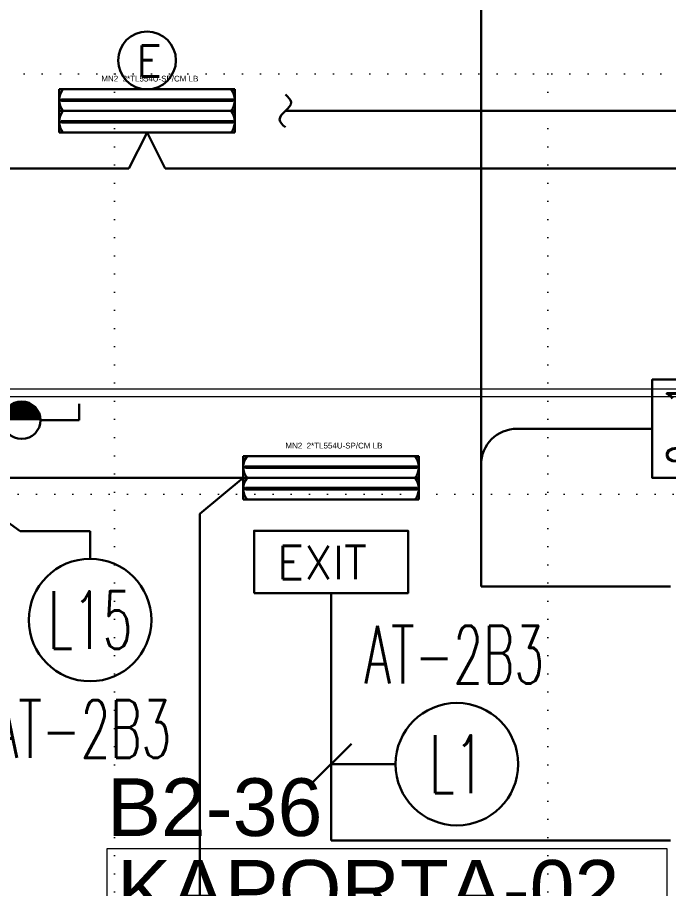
# Model space of a CAD drawing. Header units: metres. Extents: x -13316 to 152404, y -3899 to 30226.
# Drawn here: x 5853 to 6304, y 4035 to 4639 of the extents above; entities that cross this region are included whole.
import ezdxf
from ezdxf.enums import TextEntityAlignment as Align

# ---------------------------------------------------------------- set-up
doc = ezdxf.new("R2010")
doc.units = ezdxf.units.M
doc.header["$LTSCALE"] = 100
doc.header["$MEASUREMENT"] = 0
doc.linetypes.add('DOT2', pattern=[0.125, 0, -0.125])
doc.layers.get('0').update_dxf_attribs({"color": 9, "lineweight": 9})
for name, color, linetype, lineweight in [('06D', 9, 'Continuous', 9), ('10', 9, 'Continuous', 9), ('20', 9, 'DOT2', 9), ('21_mahal200', 9, 'Continuous', 9), ('E-1x8 W ÇIKIŞ ARMATÜRÜ (TİP 1)', 7, 'Continuous', 30), ('E-2x54 W SIVAÜSTÜ FLUORESAN YÜKSEK TAVAN ARMATÜRÜ', 7, 'Continuous', 30), ('E-ACİL AYDINLATMA KİTİ', 7, 'Continuous', 30), ('E-ANAHTAR (ETANŞ)', 7, 'Continuous', 30), ('E-KABLO', 7, 'Continuous', 30), ('E-LINYE', 7, 'Continuous', 30), ('E-PAKO ŞALTER', 7, 'Continuous', 30)]:
    doc.layers.add(name, color=color, linetype=linetype, lineweight=lineweight)
doc.styles.add('Arial', font='arial.ttf', dxfattribs={"height": 2.5})
doc.styles.add('E-YAZI', font='txttw.shx')
doc.styles.add('MuuM_TEXT-STANDART', font='ARIALN.TTF')

# ---------------------------------------------------------------- blocks, each defined once
blk = doc.blocks.new('2x54 W SIVAÜSTÜ FLUORESAN YÜKSEK TAVAN ARMATÜRÜ')
at = {"layer": 'E-2x54 W SIVAÜSTÜ FLUORESAN YÜKSEK TAVAN ARMATÜRÜ', "color": 4}
for p, q in [((-60.8, 15), (-60.8, -15)), ((-60.8, 15), (60.8, 15)), ((60.8, 15), (60.8, 0)), ((-60, 0), (-15, 0)), ((15, 0), (60, 0)), ((60.8, 0), (60.8, -15)), ((-60.8, -15), (60.8, -15))]:
    blk.add_line(p, q, dxfattribs=at)
at = {"layer": 'E-2x54 W SIVAÜSTÜ FLUORESAN YÜKSEK TAVAN ARMATÜRÜ', "color": 7}
for p, q in [((-59.27, 8.01), (59.32, 8.01)), ((-59.16, 7.01), (59.44, 7)), ((-60.8, 0), (60.8, 0)), ((-59.27, -6.99), (59.32, -6.99)), ((-59.16, -7.99), (59.44, -8))]:
    blk.add_line(p, q, dxfattribs=at)
for centre in [(-59.23, 7.63), (-59.23, 7.33), (59.36, 7.63), (59.36, 7.33), (-59.23, -7.37), (-59.23, -7.67), (59.36, -7.37), (59.36, -7.67)]:
    blk.add_circle(centre, 0.11, dxfattribs=at)
for centre, radius, start, end in [((-48.66, 7.5), 12.14, 141.85995, 218.14005), ((48.66, 7.5), 12.14, 321.85995, 38.14005), ((-59.12, 7.51), 0.515, 106.86737, 266.76121), ((-59.32, 7.49), 0.519, 289.2244, 84.40418), ((59.47, 7.51), 0.515, 106.86737, 266.76121), ((59.27, 7.49), 0.519, 289.2244, 84.40418), ((-48.66, -7.5), 12.14, 141.85995, 218.14005), ((48.66, -7.5), 12.14, 321.85995, 38.14005), ((-59.12, -7.49), 0.515, 106.86737, 266.76121), ((-59.32, -7.51), 0.519, 289.2244, 84.40418), ((59.47, -7.49), 0.515, 106.86737, 266.76121), ((59.27, -7.51), 0.519, 289.2244, 84.40418)]:
    blk.add_arc(centre, radius, start, end, dxfattribs=at)
at = {"layer": 'E-2x54 W SIVAÜSTÜ FLUORESAN YÜKSEK TAVAN ARMATÜRÜ', "color": 7, "style": 'Arial'}
blk.add_text('MN2  2*TL554U-SP/CM LB', height=3.9508, dxfattribs=at).set_placement((-31.61, 20.4))
blk = doc.blocks.new('100_ACİL AYDINLATMA KİTİ')
at = {"layer": 'E-ACİL AYDINLATMA KİTİ', "color": 3}
blk.add_circle((0, 0), 1.251, dxfattribs=at)
at = {"layer": 'E-ACİL AYDINLATMA KİTİ', "color": 3, "style": 'E-YAZI'}
blk.add_text('E', height=1.34, dxfattribs=at).set_placement((-0.448, -0.694))
blk = doc.blocks.new('100_1x8 W ÇIKIŞ ARMATÜRÜ (TİP 1)')
at = {"layer": 'E-1x8 W ÇIKIŞ ARMATÜRÜ (TİP 1)', "color": 4}
blk.add_lwpolyline([(-3.335, 0), (3.335, 0), (3.335, 2.703), (-3.335, 2.703)], close=True, dxfattribs=at)
at = {"layer": 'E-1x8 W ÇIKIŞ ARMATÜRÜ (TİP 1)', "color": 3, "style": 'E-YAZI'}
blk.add_text('EXIT', height=1.44, dxfattribs=at).set_placement((-2.338, 0.605))
blk = doc.blocks.new('PAKO ŞALTER')
at = {"layer": 'E-PAKO ŞALTER', "color": 254}
for p, q in [((-16.37, 48.2), (-12.13, 52.44)), ((-14.96, 46.78), (-10.72, 51.02)), ((-6.48, 51.02), (15.12, 29.43)), ((-5.06, 52.44), (16.53, 30.85)), ((-14.96, 42.54), (6.63, 20.95)), ((-16.37, 41.12), (5.22, 19.53)), ((10.87, 20.95), (15.12, 25.19)), ((12.29, 19.53), (16.53, 23.78))]:
    blk.add_line(p, q, dxfattribs=at)
at = {"layer": 'E-PAKO ŞALTER', "color": 3}
blk.add_lwpolyline([(-34.07, 0), (-34.07, 87.61), (34.07, 87.61), (34.07, 0)], close=True, dxfattribs=at)
at = {"layer": 'E-PAKO ŞALTER', "color": 254}
for centre, radius, start, end in [((-8.6, 48.9), 5, 45, 135), ((-8.6, 48.9), 3, 45, 135), ((-12.84, 44.66), 5, 135, 225), ((-12.84, 44.66), 3, 135, 225), ((12.99, 27.31), 5, 315, 45), ((12.99, 27.31), 3, 315, 45), ((8.75, 23.07), 5, 225, 315), ((8.75, 23.07), 3, 225, 315)]:
    blk.add_arc(centre, radius, start, end, dxfattribs=at)
at = {"layer": 'E-PAKO ŞALTER', "color": 254, "style": 'E-YAZI', "width": 0.8}
for s, p in [('0', (-24.87, 57.31)), ('1', (16.87, 57.31))]:
    blk.add_text(s, height=20, dxfattribs=at).set_placement(p)
blk = doc.blocks.new('100_ANAHTAR (ETANŞ)')
at = {"layer": 'E-ANAHTAR (ETANŞ)', "color": 4}
for p, q in [((0, 5.345), (-0.714, 5.345)), ((0, 3.673), (0, 5.345)), ((0, 2.053), (0, 0))]:
    blk.add_line(p, q, dxfattribs=at)
at = {"layer": 'E-ANAHTAR (ETANŞ)', "color": 4, "const_width": 0.81}
blk.add_lwpolyline([(0, 3.268, 0.414214), (-0.405, 2.863, 0.414214), (0, 2.458, 0.414214)], format="xyb", dxfattribs=at)
at = {"layer": 'E-ANAHTAR (ETANŞ)', "color": 4}
blk.add_circle((0, 2.863), 0.81, dxfattribs=at)
blk = doc.blocks.new('K-SE-01')
at = {"layer": '10'}
for points in [[(-682.66, 15.02), (-154.34, 15.02)], [(-682.66, 9.6), (-154.34, 9.6)]]:
    blk.add_lwpolyline(points, dxfattribs=at)
at = {"layer": '20'}
blk.add_lwpolyline([(-108.67, 2.69), (-108.67, 82.69), (-708.67, 82.69), (-708.67, 2.69)], dxfattribs=at)
blk = doc.blocks.new('0_roomno2')
blk.add_lwpolyline([(19.375, -10.5), (0, -10.5), (0, 0), (19.375, 0)], close=True)
for points in [[(0, -3), (19.375, -3)], [(8.125, -3), (8.125, -10.5)], [(11.875, -3), (11.875, -10.5)], [(15.625, -3), (15.625, -10.5)], [(0, -6.75), (8.125, -6.75)]]:
    blk.add_lwpolyline(points)
at = {"style": 'MuuM_TEXT-STANDART', "width": 0.6}
blk.add_text('H:', height=1.5, dxfattribs=at).set_placement((0.35, -8.608), align=Align.MIDDLE_LEFT)
at = {"style": 'Arial'}
blk.add_attdef('ODANO', (0, 1.17), '', height=2, dxfattribs=at)
blk.add_attdef('MEKANADI', text='', height=2, dxfattribs=at).set_placement((0.35, -3), align=Align.BOTTOM_LEFT)
at = {"style": 'MuuM_TEXT-STANDART', "width": 0.6}
for tag, p in [('YER01', (10, -4.5)), ('TAVAN01', (13.75, -4.5)), ('DUVAR01', (17.5, -4.5)), ('YER02', (10, -6.75)), ('TAVAN02', (13.75, -6.75)), ('DUVAR02', (17.5, -6.75)), ('YER03', (10, -9)), ('TAVAN03', (13.75, -9)), ('DUVAR03', (17.5, -9))]:
    blk.add_attdef(tag, text='', height=1.5, dxfattribs=at).set_placement(p, align=Align.MIDDLE_CENTER)
for tag, p in [('M2', (0.35, -4.875)), ('TEMIZTAVANYUKSEKLIGI', (1.8, -8.608))]:
    blk.add_attdef(tag, text='', height=1.5, dxfattribs=at).set_placement(p, align=Align.MIDDLE_LEFT)
blk = doc.blocks.new('2.bod.Mimari')
at = {"layer": '06D', "linetype": 'DOT2'}
blk.add_lwpolyline([(525, -5909.88), (525, -4650, -0.414214), (825, -4350), (8520, -4350)], format="xyb", dxfattribs=at)
for points in [[(5600, -4350), (5600, -7755), (5600, -8105)], [(5900, -4350), (5900, -7755), (5900, -8105)]]:
    blk.add_lwpolyline(points, dxfattribs=at)
at = {"layer": '10', "xscale": -1, "rotation": 180}
blk.add_blockref('K-SE-01', (6158.67, -4558.64), dxfattribs=at)
at = {"layer": '21_mahal200'}
ref = blk.add_blockref('0_roomno2', (5594.9, -4886.87), dxfattribs=dict(at, xscale=20, yscale=20, zscale=20))
ref.add_attrib('ODANO', 'B2-36', (5594.9, -4878.23), dxfattribs={"layer": '0', "height": 40, "style": 'Arial'})
ref.add_attrib('MEKANADI', 'KAPORTA-02', dxfattribs={"layer": '0', "height": 40, "style": 'Arial'}).set_placement((5601.9, -4946.87), align=Align.BOTTOM_LEFT)
ref.add_attrib('M2', '###### m2', dxfattribs={"layer": '0', "height": 30, "style": 'MuuM_TEXT-STANDART', "width": 0.6}).set_placement((5601.9, -4984.37), align=Align.MIDDLE_LEFT)
ref.add_attrib('TEMIZTAVANYUKSEKLIGI', '5.40 M', dxfattribs={"layer": '0', "height": 30, "style": 'MuuM_TEXT-STANDART', "width": 0.6}).set_placement((5630.9, -5059.03), align=Align.MIDDLE_LEFT)
ref.add_attrib('YER01', 'Y01', dxfattribs={"layer": '0', "height": 30, "style": 'MuuM_TEXT-STANDART', "width": 0.6}).set_placement((5794.9, -4976.87), align=Align.MIDDLE_CENTER)
ref.add_attrib('TAVAN01', 'T09', dxfattribs={"layer": '0', "height": 30, "style": 'MuuM_TEXT-STANDART', "width": 0.6}).set_placement((5869.9, -4976.87), align=Align.MIDDLE_CENTER)
ref.add_attrib('DUVAR01', 'D01', dxfattribs={"layer": '0', "height": 30, "style": 'MuuM_TEXT-STANDART', "width": 0.6}).set_placement((5944.9, -4976.87), align=Align.MIDDLE_CENTER)
ref.add_attrib('YER02', 'Y02', dxfattribs={"layer": '0', "height": 30, "style": 'MuuM_TEXT-STANDART', "width": 0.6}).set_placement((5794.9, -5021.87), align=Align.MIDDLE_CENTER)
ref.add_attrib('DUVAR02', 'D07 ', dxfattribs={"layer": '0', "height": 30, "style": 'MuuM_TEXT-STANDART', "width": 0.6}).set_placement((5944.9, -5021.87), align=Align.MIDDLE_CENTER)
ref.add_attrib('YER03', 'Y16', dxfattribs={"layer": '0', "height": 30, "style": 'MuuM_TEXT-STANDART', "width": 0.6}).set_placement((5794.9, -5066.87), align=Align.MIDDLE_CENTER)
ref.add_attrib('DUVAR03', 'D18', dxfattribs={"layer": '0', "height": 30, "style": 'MuuM_TEXT-STANDART', "width": 0.6}).set_placement((5944.9, -5066.87), align=Align.MIDDLE_CENTER)

msp = doc.modelspace()

# ---------------------------------------------------------------- linework, layer by layer
at = {"layer": 'E-KABLO', "color": 5}
for p, q in [((6173.83, 4329.07), (6173.83, 5090)), ((6173.83, 4244.65), (6173.83, 4329.07)), ((6305, 4244.65), (6173.83, 4244.65))]:
    msp.add_line(p, q, dxfattribs=at)
at = {"layer": 'E-KABLO', "color": 6}
for p, q in [((6645.98, 4574.38), (6038.35, 4574.38)), ((5930.05, 4534.38), (5942.55, 4559.38)), ((5942.55, 4559.38), (5955.05, 4534.38)), ((1382.12, 4534.38), (5930.05, 4534.38)), ((5955.05, 4534.38), (9650.09, 4534.38)), ((6292.39, 4354.07), (6198.83, 4354.07)), ((6009.2, 4320), (5835, 4320)), ((6009.2, 4320), (5979.2, 4295)), ((5979.2, 4295), (5979.2, 3560))]:
    msp.add_line(p, q, dxfattribs=at)
at = {"layer": 'E-KABLO', "color": 4}
for p, q in [((6070, 4240.13), (6070, 4068.67)), ((6070, 4068.67), (6305, 4068.67))]:
    msp.add_line(p, q, dxfattribs=at)
at = {"layer": 'E-KABLO', "color": 6}
msp.add_arc((6198.83, 4329.07), 25, 90, 180, dxfattribs=at)
at = {"layer": 'E-KABLO', "color": 3}
msp.add_spline([(6038.35, 4585.71), (6042.35, 4580.37), (6034.35, 4568.37), (6038.35, 4563.04)], degree=3, dxfattribs=at)
at = {"layer": 'E-LINYE', "color": 7, "linetype": 'Continuous'}
for p, q in [((5854.66, 4283.04), (5810, 4315)), ((5854.66, 4283.04), (5903.13, 4283.04)), ((5903.13, 4283.04), (5903.13, 4263.92)), ((6055.86, 4107.42), (6084.14, 4135.71)), ((6114.66, 4121.56), (6070, 4121.56))]:
    msp.add_line(p, q, dxfattribs=at)
for centre in [(5903.13, 4221.48), (6157.1, 4121.56)]:
    msp.add_circle(centre, 42.44, dxfattribs=at)

# ---------------------------------------------------------------- block references
msp.add_blockref('2.bod.Mimari', (320, 8950))
at = {"layer": 'E-1x8 W ÇIKIŞ ARMATÜRÜ (TİP 1)', "xscale": 16, "yscale": 16, "zscale": 16}
msp.add_blockref('100_1x8 W ÇIKIŞ ARMATÜRÜ (TİP 1)', (6070, 4240.13), dxfattribs=at)
at = {"layer": 'E-2x54 W SIVAÜSTÜ FLUORESAN YÜKSEK TAVAN ARMATÜRÜ', "color": 6}
for p in [(5942.55, 4574.38), (6070, 4320)]:
    msp.add_blockref('2x54 W SIVAÜSTÜ FLUORESAN YÜKSEK TAVAN ARMATÜRÜ', p, dxfattribs=at)
at = {"layer": 'E-ACİL AYDINLATMA KİTİ', "xscale": 16, "yscale": 16, "zscale": 16}
msp.add_blockref('100_ACİL AYDINLATMA KİTİ', (5942.55, 4609.39), dxfattribs=at)
at = {"layer": 'E-ANAHTAR (ETANŞ)', "xscale": 16, "yscale": 16, "zscale": 16, "rotation": 270}
msp.add_blockref('100_ANAHTAR (ETANŞ)', (5810, 4360), dxfattribs=at)
at = {"layer": 'E-PAKO ŞALTER', "color": 6, "rotation": 90}
msp.add_blockref('PAKO ŞALTER', (6380, 4354.07), dxfattribs=at)

# ---------------------------------------------------------------- texts
at = {"layer": 'E-LINYE', "color": 3, "linetype": 'Continuous', "style": 'E-YAZI', "width": 0.6}
for s, p in [('L15', (5903.13, 4221.48)), ('AT-2B3', (6155.19, 4197.48)), ('AT-2B3', (5897.05, 4145.93)), ('L1', (6157.1, 4121.56))]:
    msp.add_text(s, height=40, dxfattribs=at).set_placement(p, align=Align.MIDDLE_CENTER)

doc.saveas('drawing.dxf')
